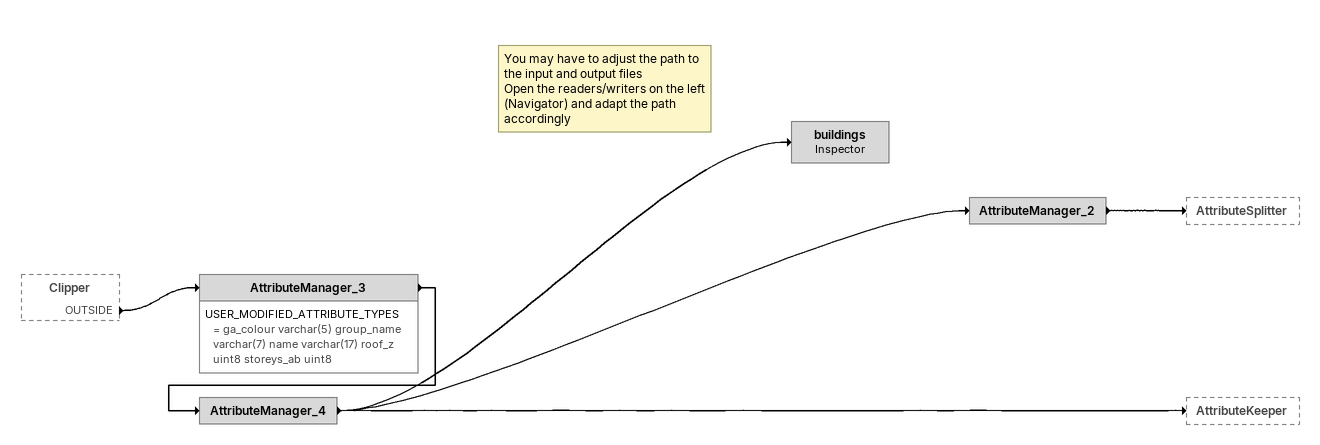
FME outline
Clipper [outside]
    OUTSIDE -> AttributeManager_3
AttributeManager_3
    USER_MODIFIED_ATTRIBUTE_TYPES = ga_colour varchar(5) group_name varchar(7) name varchar(17) roof_z uint8 storeys_ab uint8
    -> AttributeManager_4
AttributeManager_4
    -> AttributeManager_2
    -> buildings
    -> AttributeKeeper
Note: You may have to adjust the path to the input and output files / Open the readers/writers on the left (Navigator) and adapt the path accordingly
buildings: Inspector
AttributeManager_2
    -> AttributeSplitter
